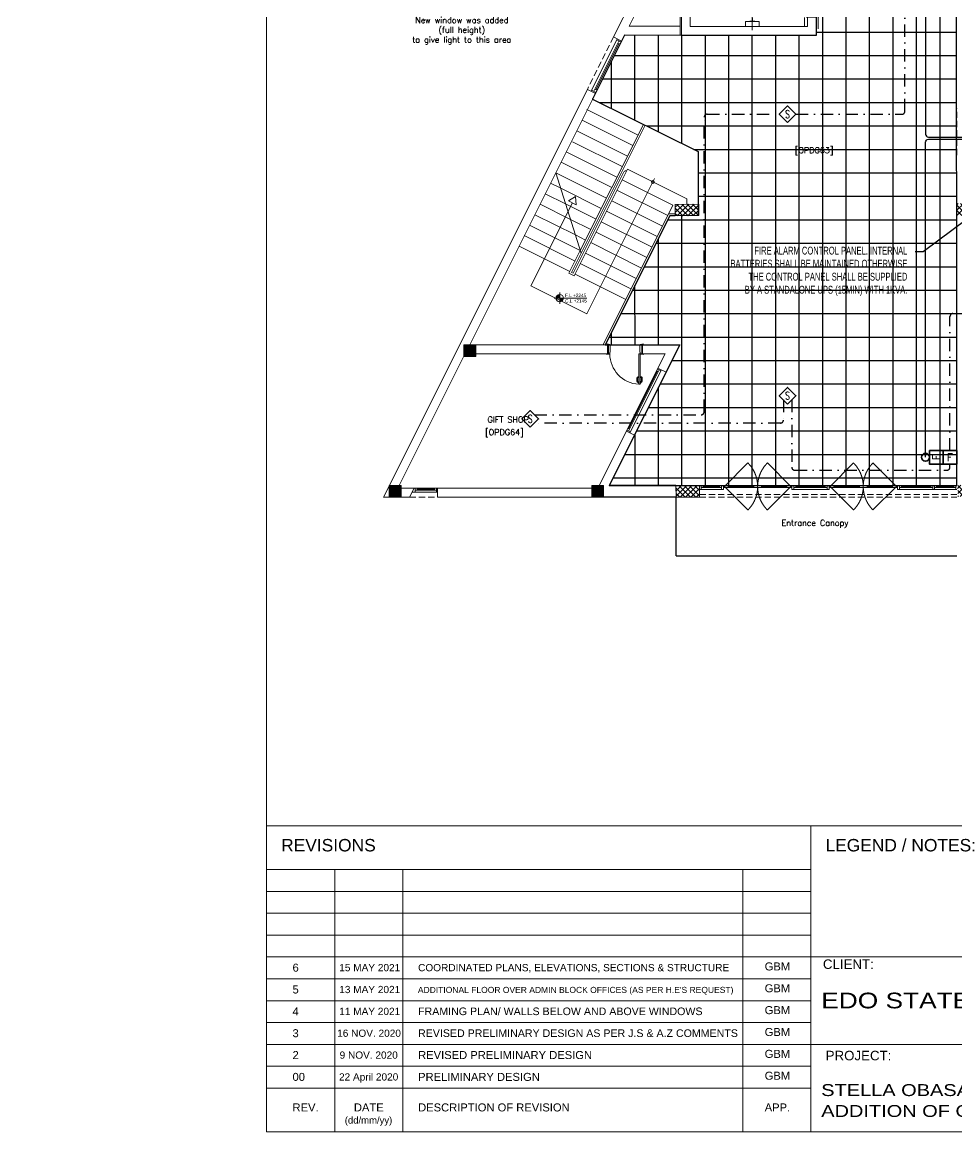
# Model space of a CAD drawing. Header units: inches. Extents: x -246178 to 57169, y -29325 to 19878.
# Drawn here: x -18667 to 5228, y -29325 to -947 of the extents above; entities that cross this region are included whole.
import ezdxf
from ezdxf import colors
from ezdxf.entities.mleader import LeaderData, LeaderLine
from ezdxf.enums import TextEntityAlignment as Align
from ezdxf.math import Vec2, Vec3

# ---------------------------------------------------------------- set-up
doc = ezdxf.new("R2010")
doc.units = ezdxf.units.IN
doc.header["$LTSCALE"] = 25
doc.header["$MEASUREMENT"] = 0
for name, pattern in [('00-Ground Floor$0$CENTERX2', [101.6, 63.5, -12.7, 12.7, -12.7]), ('00-Ground Floor$0$DASHED', [0.75, 0.5, -0.25]), ('00-Ground Floor$0$HIDDEN', [9.525, 6.35, -3.175]), ('DASHDOT', [25.4, 12.7, -6.35, 0, -6.35])]:
    doc.linetypes.add(name, pattern=pattern)
doc.layers.get('0').update_dxf_attribs({"color": 8})
for name, color, linetype, lineweight in [('00-Ground Floor$0$72_EGR_BASE_TEXT', 252, 'Continuous', 5), ('00-Ground Floor$0$Aluminum', 251, 'Continuous', 5), ('00-Ground Floor$0$Axis', 251, '00-Ground Floor$0$CENTERX2', 5), ('00-Ground Floor$0$C-HYDR-CTCH', 251, 'Continuous', 5), ('00-Ground Floor$0$Cabin', 7, 'Continuous', 5), ('00-Ground Floor$0$Dims', 6, 'Continuous', 5), ('00-Ground Floor$0$Frame', 252, 'Continuous', 9), ('00-Ground Floor$0$Hatch', 254, 'Continuous', 5), ('00-Ground Floor$0$Notes', 1, 'Continuous', 5), ('00-Ground Floor$0$Proj', 251, 'Continuous', 5), ('00-Ground Floor$0$Structure', 251, 'Continuous', 5), ('00-Ground Floor$0$Walls', 251, 'Continuous', 5), ('00-Ground Floor$0$Wooden Joinery', 251, 'Continuous', 5), ('E-LITE-CLNG-CNDT', 6, 'DASHDOT', 35), ('F-ALRM-CLNG @ 100', 33, 'Continuous', 35), ('F-ALRM-CLNG-CNDT', 51, 'DASHDOT', 25), ('F-ALRM-CNDT-SPLY', 43, 'POWER SUPPLY', 25), ('F-ALRM-WALL @ 100', 33, 'Continuous', 35), ('T-DATA-TEXT', 2, 'Continuous', 25)]:
    doc.layers.add(name, color=color, linetype=linetype, lineweight=lineweight)
doc.layers.add('00-Ground Floor$0$False Ceiling', color=251, linetype='Continuous')
doc.layers.add('00-Ground Floor$0$X-WHITE glass', color=255, linetype='Continuous')
doc.styles.add('00-Ground Floor$0$MARI3', font='arial.ttf', dxfattribs={"width": 1.2})
doc.styles.add('00-Ground Floor$0$SIMPLEX', font='SIMPLEX.shx', dxfattribs={"height": 150})
doc.styles.add('00-Ground Floor$0$Standard', font='arial.ttf')
doc.styles.add('00-Ground Floor$0$TTLB-A0-JeddahDP$0$Standard', font='txt_____.ttf')
doc.styles.add('00-Ground Floor$0$TTLB-A0-JeddahDP$0$swis721', font='swiss.ttf')
doc.styles.add('DC_Elc_Romans', font='elc_romans.shx', dxfattribs={"width": 0.7})
doc.styles.add('DC_Simplex', font='SIMPLEX.shx', dxfattribs={"width": 0.7})
doc.styles.get("Standard").update_dxf_attribs({"font": 'arial.ttf'})
doc.linetypes.add('POWER SUPPLY', pattern='A,50.8,-4,["PS",Standard,S=4.5,R=0,X=0,Y=-2.25],-11', length=65.8)

# ---------------------------------------------------------------- blocks, each defined once
blk = doc.blocks.new('00-Ground Floor$0$A$C72370EFE')
at = {"layer": '00-Ground Floor$0$Wooden Joinery'}
for p, q in [((-0.05, -0.07), (-0.05, -0.16)), ((-0.03, -0.07), (-0.03, -0.16)), ((-0.01, -0.04), (-0.02, -0.04)), ((-0.01, -0.06), (-0.02, -0.06)), ((-0.01, -0.17), (-0.02, -0.17)), ((-0.01, -0.19), (-0.02, -0.19)), ((-0.01, -0.03), (-0.01, -0.07)), ((0, -0.03), (-0.01, -0.03)), ((0, -0.07), (-0.01, -0.07)), ((-0.01, -0.17), (-0.01, -0.19)), ((0.04, -0.03), (0.05, -0.03)), ((0.04, -0.07), (0.05, -0.07)), ((0.05, -0.03), (0.05, -0.07)), ((0.05, -0.04), (0.06, -0.04)), ((0.05, -0.06), (0.06, -0.06)), ((0.05, -0.17), (0.06, -0.17)), ((0.05, -0.17), (0.05, -0.19)), ((0.05, -0.19), (0.06, -0.19)), ((0.07, -0.07), (0.07, -0.16)), ((0.09, -0.07), (0.09, -0.16))]:
    blk.add_line(p, q, dxfattribs=at)
for centre, radius, start, end in [((-0.02, -0.07), 0.03, 90, 180), ((-0.02, -0.16), 0.03, 180, 270), ((-0.02, -0.07), 0.01, 90, 180), ((-0.02, -0.16), 0.01, 180, 270), ((0.06, -0.07), 0.03, 0, 90), ((0.06, -0.07), 0.01, 0, 90), ((0.06, -0.16), 0.01, 270, 0), ((0.06, -0.16), 0.03, 270, 0)]:
    blk.add_arc(centre, radius, start, end, dxfattribs=at)
blk = doc.blocks.new('00-Ground Floor$0$A$C10787C9A')
at = {"layer": '00-Ground Floor$0$Wooden Joinery'}
for points in [[(20, 860), (10, 860), (0, 930), (20, 930)], [(250, 870), (260, 870), (270, 940), (250, 940)], [(20, 80), (10, 80), (0, 10), (20, 10)], [(250, 120), (1029, 120), (1029, 80), (250, 80)], [(250, 70), (260, 70), (270, 0), (250, 0)]]:
    blk.add_lwpolyline(points, close=True, dxfattribs=at)
for points in [[(250, 895), (20, 895), (20, 920), (250, 920), (250, 895)], [(250, 895), (250, 860), (210, 860), (210, 850), (20, 850), (20, 895), (250, 895)], [(250, 45), (250, 80), (210, 80), (210, 90), (20, 90), (20, 45), (250, 45)], [(250, 45), (20, 45), (20, 20), (250, 20), (250, 45)]]:
    blk.add_lwpolyline(points, dxfattribs=at)
blk.add_arc((250, 80), 780, 2.9397, 90, dxfattribs=at)
at = {"layer": '00-Ground Floor$0$Wooden Joinery', "xscale": 999.999999999885, "yscale": 999.999999999885, "zscale": 999.999999999885, "rotation": 269.9999999999998}
blk.add_blockref('00-Ground Floor$0$A$C72370EFE', (1029, 120), dxfattribs=at)
blk = doc.blocks.new('00-Ground Floor$0$T127-1_B')
at = {"layer": '00-Ground Floor$0$Cabin'}
for p, q in [((44.5, 8), (44.5, 4)), ((44.5, 4), (78, 4)), ((78, 4), (82, 63.5)), ((44.5, -8), (44.5, -4)), ((44.5, -4), (78, -4)), ((78, -4), (82, -63.5))]:
    blk.add_line(p, q, dxfattribs=at)
at = {"layer": '00-Ground Floor$0$Cabin', "ltscale": 5}
for points in [[(44.5, 8), (0, 8), (0, -8), (44.5, -8)], [(82, 63.5), (89, 63.5), (89, -63.5), (82, -63.5)]]:
    blk.add_lwpolyline(points, dxfattribs=at)
blk = doc.blocks.new('00-Ground Floor$0$T127-1_B__1680')
at = {"layer": '00-Ground Floor$0$Axis'}
blk.add_line((-990, 0), (990, 0), dxfattribs=at)
at = {"layer": '00-Ground Floor$0$Notes', "xscale": -1}
blk.add_blockref('00-Ground Floor$0$T127-1_B', (-840, 0), dxfattribs=at)
at = {"layer": '00-Ground Floor$0$Notes'}
blk.add_blockref('00-Ground Floor$0$T127-1_B', (840, 0), dxfattribs=at)
blk = doc.blocks.new('00-Ground Floor$0$对重支撑1')
at = {"layer": '00-Ground Floor$0$Cabin'}
blk.add_lwpolyline([(1060, 178), (929, 178), (929, -178), (1060, -178)], close=True, dxfattribs=at).dxf.unprotected_set("ltscale", 0)
blk = doc.blocks.new('00-Ground Floor$0$A$Ce9e1c4c3')
at = {"layer": '00-Ground Floor$0$False Ceiling', "color": 254, "linetype": 'Continuous'}
for p, q in [((-97000, -12797, 0), (-97000, 8603)), ((-96400, -12797, 0), (-96400, 8603)), ((-95800, -12797, 0), (-95800, 8603)), ((-95200, -12797, 0), (-95200, 8603)), ((-98200, -12797, 0), (-98200, 1324)), ((-97600, -12797, 0), (-97600, 1326)), ((-103000, -3455), (-103000, -1282)), ((-102400, -3752), (-102400, -1282)), ((-101800, -4049), (-101800, -1282)), ((-101200, -12796), (-101200, -1283)), ((-100600, -12797, 0), (-100600, -1283)), ((-100000, -12797, 0), (-100000, -1284)), ((-99400, -12797, 0), (-99400, -1284)), ((-98800, -12797, 0), (-98800, -1285)), ((-98364, -1200), (-94777, -1200)), ((-103600, -3158), (-103600, -1947)), ((-103527, -1800), (-94776, -1800)), ((-103827, -2400), (-94776, -2400)), ((-103920, -3000), (-94776, -3000)), ((-102707, -3600), (-94775, -3600)), ((-101494, -4200), (-94775, -4200)), ((-101387, -4800), (-94775, -4800)), ((-101387, -5400), (-94774, -5400)), ((-101800, -12796), (-101800, -5896)), ((-102161, -6000), (-94774, -6000)), ((-102400, -9197, 0), (-102400, -6479)), ((-102461, -6600), (-94774, -6600)), ((-102761, -7200), (-94773, -7200)), ((-103061, -7800), (-94773, -7800)), ((-102999, -9197, 0), (-103000, -7679)), ((-103361, -8400), (-94773, -8400)), ((-103661, -9000), (-94772, -9000)), ((-103600, -9197), (-103600, -8879)), ((-102161, -9000), (-94774, -9000)), ((-102058, -9600), (-94774, -9600)), ((-102358, -10200), (-94773, -10200)), ((-102400, -12797, 0), (-102400, -10283, 0)), ((-102658, -10800), (-94773, -10800)), ((-102998, -12797, 0), (-102999, -11480, 0)), ((-102958, -11400), (-94773, -11400)), ((-103258, -12000), (-94772, -12000)), ((-102161, -12000), (-94774, -12000)), ((-103558, -12600), (-94774, -12600))]:
    blk.add_line(p, q, dxfattribs=at)
at = {"layer": '00-Ground Floor$0$False Ceiling', "color": 254}
for p, q in [((-94772, -9197, 0), (-94783, 8603, 0)), ((-98374, 1323, 0), (-98364, -1285, 0)), ((-103267, -1281, 0), (-104086, -2918, 0)), ((-98364, -1285, 0), (-103267, -1281, 0)), ((-104086, -2918, 0), (-101387, -4253, 0)), ((-101387, -4253, 0), (-101387, -5893, 0)), ((-102109, -5897, 0), (-103759, -9197, 0)), ((-101387, -5893, 0), (-102109, -5897, 0)), ((-103759, -9197, 0), (-101857, -9197, 0)), ((-101857, -9197, 0), (-103657, -12797, 0)), ((-94772, -12797, 0), (-94772, -9197, 0)), ((-103657, -12797, 0), (-94772, -12797, 0))]:
    blk.add_line(p, q, dxfattribs=at)
blk = doc.blocks.new('00-Ground Floor')
at = {"layer": '00-Ground Floor$0$Hatch'}
h = blk.add_hatch(dxfattribs=at)
h.set_pattern_fill('ANSI37', color=256, scale=30)
h.set_pattern_definition([(45, (-1981.42, -13099.68), (-67.35192, 67.35192), []), (135, (-1981.42, -13099.68), (-67.35192, -67.35192), [])])
h.paths.add_polyline_path([(48971, 8818), (48367, 8810), (48371, 8522), (48975, 8530)])
h.paths.add_polyline_path([(41810, 8810), (41227, 8805), (41207, 8514), (41791, 8519)])
h.paths.add_polyline_path([(27434, 8803), (26834, 8799), (26829, 8506), (27428, 8510)])
h.paths.add_polyline_path([(34619, 8805), (34018, 8798), (34009, 8512), (34611, 8520)])
h.paths.add_polyline_path([(20214, 8812), (19608, 8790), (19622, 8498), (20229, 8520)])
h.paths.add_polyline_path([(13478, 8802), (12256, 8826), (12249, 8530), (13471, 8506)])
h.paths.add_polyline_path([(13492, 1602), (12277, 1586), (12263, 1294), (13478, 1309)])
h.paths.add_polyline_path([(13466, -5591), (12263, -5607), (12257, -5900), (13460, -5884)])
h.paths.add_polyline_path([(13484, -12790), (12288, -12801), (12290, -13096), (13487, -13084)])
h.paths.add_polyline_path([(5849, -12788), (5246, -12792), (5256, -13077), (5860, -13073)])
h.paths.add_polyline_path([(5834, -5590), (5237, -5588), (5237, -5889), (5834, -5891)])
h.paths.add_polyline_path([(5844, 1600), (5224, 1601), (5214, 1298), (5833, 1297)])
h.paths.add_polyline_path([(5820, 8779), (5220, 8794), (5216, 8504), (5817, 8489)])
h.paths.add_polyline_path([(-1379, 8777), (-1981, 8800), (-1980, 8512), (-1377, 8489)])
h.paths.add_polyline_path([(-1371, -5601), (-1973, -5608), (-1970, -5900), (-1368, -5893)])
h.paths.add_polyline_path([(-1354, -12796), (-1952, -12797), (-1947, -13097), (-1349, -13096)])
h.paths.add_polyline_path([(20233, -12782), (19627, -12795), (19633, -13097), (20239, -13084)])
h.paths.add_polyline_path([(20227, -5590), (19632, -5608), (19634, -5904), (20229, -5887)])
h.paths.add_polyline_path([(20218, 1618), (19619, 1610), (19623, 1310), (20222, 1318)])
h.paths.add_polyline_path([(27418, 1603), (26816, 1607), (26821, 1315), (27422, 1311)])
h.paths.add_polyline_path([(27422, -5580), (26818, -5597), (26832, -5898), (27432, -5876)])
h.paths.add_polyline_path([(27438, -12796), (26834, -12789), (26832, -13075), (27436, -13082)])
h.paths.add_polyline_path([(34637, -12785), (34039, -12800), (34048, -13100), (34646, -13085)])
h.paths.add_polyline_path([(34629, -5597), (34028, -5595), (34029, -5892), (34630, -5894)])
h.paths.add_polyline_path([(34593, 1607), (34012, 1611), (34032, 1322), (34613, 1317)])
h.paths.add_polyline_path([(41796, 1606), (41199, 1620), (41201, 1328), (41798, 1314)])
h.paths.add_polyline_path([(41797, -5593), (41229, -5600), (41231, -5894), (41799, -5887)])
h.paths.add_polyline_path([(41834, -12790), (41229, -12792), (41230, -13097), (41836, -13094)])
h.paths.add_polyline_path([(49008, -12790), (48421, -12774), (48407, -13081), (48995, -13097)])
h.paths.add_polyline_path([(48993, -5591), (48389, -5590), (48388, -5886), (48991, -5887)])
h = blk.add_hatch(dxfattribs=at)
h.set_pattern_fill('ANSI31', color=256, scale=8)
h.set_pattern_definition([(45, (1298255.812, 381329.05), (-17.96051224, 17.96051224), [])])
h.paths.add_polyline_path([(-7372, -9497), (-7072, -9497), (-7072, -9197), (-7372, -9197)])
h = blk.add_hatch(dxfattribs=at)
h.set_pattern_fill('ANSI31', color=256, scale=8)
h.set_pattern_definition([(45, (1296345.402, 377729.05), (-17.96051224, 17.96051224), [])])
h.paths.add_polyline_path([(-9282, -13097), (-8982, -13097), (-8982, -12797), (-9282, -12797)])
h = blk.add_hatch(dxfattribs=at)
h.set_pattern_fill('ANSI31', color=256, scale=8)
h.set_pattern_definition([(45, (1301520.812, 377729.05), (-17.96051224, 17.96051224), [])])
h.paths.add_polyline_path([(-4107, -13097), (-3807, -13097), (-3807, -12797), (-4107, -12797)])
at = {"layer": '00-Ground Floor$0$Aluminum', "linetype": '00-Ground Floor$0$HIDDEN'}
for p, q in [((-3547, -1326, 0), (-4218, -2668, 0)), ((5228, -4347, 0), (5228, -3147, 0))]:
    blk.add_line(p, q, dxfattribs=at)
at = {"layer": '00-Ground Floor$0$Aluminum'}
for p, q in [((-4124, -2715, 0), (-3453, -1373, 0)), ((-3467, -1401, 0), (-3355, -1457, 0)), ((-4054, -2715, 0), (-3411, -1429, 0)), ((-4012, -2771, 0), (-3341, -1429, 0)), ((-3411, -1499, 0), (-3998, -2673, 0)), ((-3439, -1485, 0), (-3383, -1513, 0)), ((-4110, -2687, 0), (-3998, -2743, 0)), ((-4026, -2659, 0), (-3970, -2687, 0)), ((-3218, -11404, 0), (-2413, -9794, 0)), ((-3162, -11404, 0), (-2379, -9839, 0)), ((-3162, -11348, 0), (-2424, -9872, 0)), ((-3128, -11449, 0), (-2323, -9839, 0)), ((-2401, -9884, 0), (-2446, -9861, 0)), ((-2334, -9861, 0), (-2424, -9817, 0)), ((-3139, -11359, 0), (-3184, -11337, 0)), ((-3117, -11426, 0), (-3206, -11382, 0)), ((-8047, -12967, 0), (-8697, -12967, 0)), ((-8047, -12867, 0), (-8647, -12867, 0)), ((-8622, -12967, 0), (-8622, -12867, 0)), ((-8072, -12917, 0), (-8622, -12917, 0)), ((-8572, -12917, 0), (-8572, -12867, 0)), ((-8572, -12892, 0), (-8122, -12892, 0)), ((-8122, -12917, 0), (-8122, -12867, 0)), ((-8072, -12967, 0), (-8072, -12867, 0)), ((5226, -12796), (-1351, -12796)), ((-739, -12896), (-1351, -12896)), ((-1304, -12896), (-1304, -12796)), ((-789, -12846), (-1304, -12846)), ((-1254, -12846), (-1254, -12796)), ((-839, -12821), (-1254, -12821)), ((-839, -12846), (-839, -12796)), ((-789, -12896), (-789, -12796)), ((-739, -12896), (-739, -12796)), ((1011, -12846), (-739, -12846)), ((-714, -12846), (-714, -12796)), ((-614, -12846), (-614, -12796)), ((36, -12821), (-614, -12821)), ((36, -12846), (36, -12796)), ((136, -12846), (136, -12796)), ((236, -12846), (236, -12796)), ((236, -12821), (886, -12821)), ((886, -12846), (886, -12796)), ((986, -12846), (986, -12796)), ((1011, -12896), (1011, -12796)), ((1961, -12896), (1011, -12896)), ((1061, -12896), (1061, -12796)), ((1061, -12846), (1911, -12846)), ((1111, -12846), (1111, -12796)), ((1111, -12821), (1861, -12821)), ((1861, -12846), (1861, -12796)), ((1911, -12896), (1911, -12796)), ((1961, -12896), (1961, -12796)), ((3711, -12846), (1961, -12846)), ((1986, -12846), (1986, -12796)), ((2086, -12846), (2086, -12796)), ((2736, -12821), (2086, -12821)), ((2736, -12846), (2736, -12796)), ((2836, -12846), (2836, -12796)), ((2936, -12846), (2936, -12796)), ((2936, -12821), (3586, -12821)), ((3586, -12846), (3586, -12796)), ((3686, -12846), (3686, -12796)), ((3711, -12896), (3711, -12796)), ((5226, -12896), (3711, -12896)), ((3761, -12896), (3761, -12796)), ((4611, -12846), (3761, -12846)), ((3811, -12846), (3811, -12796)), ((4561, -12821), (3811, -12821)), ((4561, -12846), (4561, -12796)), ((4611, -12896), (4611, -12796)), ((4661, -12896), (4661, -12796)), ((5201, -12846), (4661, -12846)), ((4711, -12846), (4711, -12796)), ((5151, -12821), (4711, -12821)), ((5151, -12846), (5151, -12796)), ((5201, -12896), (5201, -12796))]:
    blk.add_line(p, q, dxfattribs=at)
at = {"layer": '00-Ground Floor$0$Aluminum', "linetype": '00-Ground Floor$0$DASHED', "ltscale": 300}
for p, q in [((-714, -12821), (-113, -12220)), ((986, -12821), (385, -12220)), ((1986, -12821), (2587, -12220)), ((3686, -12821), (3085, -12220)), ((-714, -12821), (-113, -13422)), ((986, -12821), (385, -13422)), ((1986, -12821), (2587, -13422)), ((3686, -12821), (3085, -13422))]:
    blk.add_line(p, q, dxfattribs=at)
for centre, start, end in [((-714, -12821), 315, 45), ((986, -12821), 135, 225), ((1986, -12821), 315, 45), ((3686, -12821), 135, 225)]:
    blk.add_arc(centre, 850, start, end, dxfattribs=at)
at = {"layer": '00-Ground Floor$0$Axis', "ltscale": 3}
blk.add_lwpolyline([(0, 1430), (0, -1150)], dxfattribs=at)
at = {"layer": '00-Ground Floor$0$C-HYDR-CTCH', "flags": 128}
for points in [[(-1853, 1610), (-1842, -1281), (1636, -1285), (1625, 1606), (-1853, 1610)], [(-1973, -5608), (-1371, -5601), (-1368, -5893), (-1970, -5900), (-1973, -5602)], [(-1952, -12797), (-1947, -13097), (-1349, -13096), (-1354, -12796), (-1952, -12797)]]:
    blk.add_lwpolyline(points, dxfattribs=at)
at = {"layer": '00-Ground Floor$0$Cabin'}
for points in [[(1335, -1060), (1335, -830)], [(1411, -815), (1411, -815), (1386, -815), (1386, -740), (1696, -790), (1696, -815), (1681, -815), (1681, -1115)]]:
    blk.add_lwpolyline(points, dxfattribs=at)
at = {"layer": '00-Ground Floor$0$Dims'}
for p, q in [((-4924, -7862, 0), (-4924, -8148, 0)), ((-5067, -8005, 0), (-4234, -8005, 0))]:
    blk.add_line(p, q, dxfattribs=at)
at = {"layer": '00-Ground Floor$0$Dims', "const_width": 95.3, "elevation": 0}
for points in [[(-4972, -8005, -0.414214), (-4924, -7958, -1)], [(-4924, -8053, 0.414214), (-4877, -8005, 1)]]:
    blk.add_lwpolyline(points, format="xyb", dxfattribs=at)
at = {"layer": '00-Ground Floor$0$Dims'}
blk.add_circle((-4924, -8005, 0), 95.2, dxfattribs=at)
at = {"layer": '00-Ground Floor$0$Frame'}
for p, q in [((-12418, 19878, 0), (-12418, -29325, 0)), ((57169, -21499, 0), (-12418, -21499, 0)), ((1500, -21499, 0), (1500, -29325, 0)), ((1500, -22617, 0), (-12418, -22617, 0)), ((-10678, -29325, 0), (-10678, -22617, 0)), ((-8938, -29325, 0), (-8938, -22617, 0)), ((-240, -29325, 0), (-240, -22617, 0)), ((1500, -23176, 0), (-12418, -23176, 0)), ((1500, -23735, 0), (-12418, -23735, 0)), ((1500, -24294, 0), (-12418, -24294, 0)), ((57169, -24853, 0), (-12418, -24853, 0)), ((1500, -25412, 0), (-12418, -25412, 0)), ((1500, -25971, 0), (-12418, -25971, 0)), ((1500, -26530, 0), (-12418, -26530, 0)), ((1500, -27089, 0), (-12418, -27089, 0)), ((15417, -27089, 0), (1500, -27089, 0)), ((1500, -27648, 0), (-12418, -27648, 0)), ((1500, -28207, 0), (-12418, -28207, 0)), ((-12418, -29325, 0), (57169, -29325, 0))]:
    blk.add_line(p, q, dxfattribs=at)
at = {"layer": '00-Ground Floor$0$Proj', "linetype": '00-Ground Floor$0$DASHED', "ltscale": 300}
for p, q in [((-2802, -3560, 0), (-4099, -2911, 0)), ((-2936, -3828, 0), (-4233, -3180, 0)), ((-4399, -6787, 0), (-2794, -3577, 0)), ((-3057, -4103, 0), (-4354, -3455, 0)), ((-3191, -4372, 0), (-4488, -3723, 0)), ((-3325, -4640, 0), (-4596, -4005, 0)), ((-3594, -5177, 0), (-4891, -4528, 0)), ((-3460, -4908, 0), (-4757, -4260, 0)), ((-3728, -5445, 0), (-5025, -4796, 0)), ((-3862, -5713, 0), (-4900, -5194, 0)), ((-3996, -5982, 0), (-4774, -5593, 0)), ((-4130, -6250, 0), (-4649, -5991, 0)), ((-4265, -6518, 0), (-4524, -6389, 0)), ((-2804, -9197, 0), (-3704, -9197, 0))]:
    blk.add_line(p, q, dxfattribs=at)
at = {"layer": '00-Ground Floor$0$Proj'}
for p, q in [((-4377, -6855, 0), (-5025, -4796, 0)), ((-4578, -7368, 0), (-3281, -4774, 0)), ((-3191, -4707, 0), (-4555, -7435, 0)), ((-4900, -5194, 0), (-5159, -5065, 0)), ((-2029, -5624, 0), (-3325, -4975, 0)), ((-4774, -5593, 0), (-5293, -5333, 0)), ((-2163, -5892, 0), (-3460, -5244, 0)), ((-4649, -5991, 0), (-5427, -5601, 0)), ((-2029, -5624, 0), (-3815, -9197, 0)), ((-2297, -6160, 0), (-3594, -5512, 0)), ((-4524, -6389, 0), (-5562, -5870, 0)), ((-2431, -6429, 0), (-3728, -5780, 0)), ((-4399, -6787, 0), (-5696, -6138, 0)), ((-2565, -6697, 0), (-3862, -6049, 0)), ((-4533, -7055, 0), (-5830, -6406, 0)), ((-2699, -6965, 0), (-3996, -6317, 0)), ((-4667, -7323, 0), (-5964, -6675, 0)), ((-4689, -7368, 0), (-4399, -6787, 0)), ((-2834, -7234, 0), (-4130, -6585, 0)), ((-4377, -6855, 0), (-4622, -7346, 0)), ((-2968, -7502, 0), (-4265, -6854, 0)), ((-4555, -7435, 0), (-4689, -7368, 0)), ((-4622, -7346, 0), (-4578, -7368, 0)), ((-3102, -7770, 0), (-4399, -7122, 0)), ((-3236, -8039, 0), (-4533, -7390, 0))]:
    blk.add_line(p, q, dxfattribs=at)
at = {"layer": '00-Ground Floor$0$Proj', "linetype": '00-Ground Floor$0$HIDDEN'}
for p, q in [((-2207, -9897, 0), (-3012, -11507, 0)), ((-1351, -13026), (5226, -13026)), ((-8762, -13097, 0), (-8047, -13097, 0)), ((-1349, -13096), (5228, -13097, 0))]:
    blk.add_line(p, q, dxfattribs=at)
at = {"layer": '00-Ground Floor$0$Proj', "ltscale": 300, "elevation": 0}
blk.add_lwpolyline([(-2738, -3577), (-4377, -6855)], dxfattribs=at)
at = {"layer": '00-Ground Floor$0$Proj', "elevation": 0}
for points in [[(-1672, -5597), (-1672, -5467), (-3191, -4707)], [(-2498, -4942), (-4231, -8408), (-5662, -7692), (-4600, -5568)], [(-1972, -5897), (-2109, -5897), (-3759, -9197)], [(-1972, -5847), (-2140, -5847)]]:
    blk.add_lwpolyline(points, dxfattribs=at)
blk.add_lwpolyline([(-4517, -5402), (-4696, -5520), (-4504, -5616)], close=True, dxfattribs=at)
at = {"layer": '00-Ground Floor$0$Proj'}
blk.add_circle((-2543, -5031, 0), 37.5, dxfattribs=at)
blk.add_arc((-3236, -4796, 0), 50, 63.4349, 153.4349, dxfattribs=at)
at = {"layer": '00-Ground Floor$0$Structure'}
blk.add_lwpolyline([(1636, 535), (1411, 535), (1411, 1340), (-1589, 1340), (-1589, -1060), (1411, -1060), (1411, -815), (1636, -815), (1636, -1285), (-1814, -1285), (-1814, 1565)], dxfattribs=at)
at = {"layer": '00-Ground Floor$0$Structure', "elevation": 0}
for points in [[(-7372, -9497), (-7072, -9497), (-7072, -9197), (-7372, -9197)], [(-9282, -13097), (-8982, -13097), (-8982, -12797), (-9282, -12797)], [(-4107, -13097), (-3807, -13097), (-3807, -12797), (-4107, -12797)]]:
    blk.add_lwpolyline(points, close=True, dxfattribs=at)
at = {"layer": '00-Ground Floor$0$Walls'}
for p, q in [((-1972, 1823, 0), (-3547, -1326, 0)), ((-3152, -1051, 0), (-1853, 1548, 0)), ((-1842, -1051), (-3152, -1051, 0)), ((-3547, -1326, 0), (-3341, -1429, 0)), ((-3341, -1429, 0), (-3267, -1281, 0)), ((-1842, -1281), (-3267, -1281, 0)), ((-4218, -2668, 0), (-9432, -13097, 0)), ((-7225, -9197, 0), (-4012, -2771, 0)), ((-4218, -2668, 0), (-4012, -2771, 0)), ((-3704, -9197, 0), (-7072, -9197, 0)), ((-3704, -9427, 0), (-3704, -9197, 0)), ((-1857, -9197, 0), (-2804, -9197, 0)), ((-2804, -9427, 0), (-2804, -9197, 0)), ((-2207, -9897, 0), (-1857, -9197, 0)), ((-9060, -12867, 0), (-7372, -9491, 0)), ((-7072, -9427, 0), (-3704, -9427, 0)), ((-2804, -9427, 0), (-2229, -9427, 0)), ((-2413, -9794, 0), (-2229, -9427, 0)), ((-2207, -9897, 0), (-2413, -9794, 0)), ((-3949, -12867, 0), (-3218, -11404, 0)), ((-3657, -12797, 0), (-3012, -11507, 0)), ((-3012, -11507, 0), (-3218, -11404, 0)), ((-8647, -12867, 0), (-9060, -12867, 0)), ((-8647, -12867, 0), (-8762, -13097, 0)), ((-3949, -12867, 0), (-8047, -12867, 0)), ((-8047, -12867, 0), (-8047, -13097, 0)), ((-8762, -13097, 0), (-9432, -13097, 0)), ((-3807, -13097, 0), (-8047, -13097, 0))]:
    blk.add_line(p, q, dxfattribs=at)
at = {"layer": '00-Ground Floor$0$X-WHITE glass', "color": 253, "lineweight": 30, "ltscale": 6, "true_color": 0x9898cc}
for p, q in [((-1952, -12797), (-3657, -12797, 0)), ((-1947, -13097), (-3807, -13097, 0))]:
    blk.add_line(p, q, dxfattribs=at)
at = {"layer": '00-Ground Floor$0$X-WHITE glass', "ltscale": 6}
for p, q in [((-1947, -14597), (-1947, -13097)), ((-1947, -14597, 0), (5228, -14597))]:
    blk.add_line(p, q, dxfattribs=at)
at = {"layer": '00-Ground Floor$0$False Ceiling', "color": 254}
blk.add_blockref('00-Ground Floor$0$A$Ce9e1c4c3', (100000, 0), dxfattribs=at)
at = {"layer": '00-Ground Floor$0$Notes', "yscale": -1, "rotation": 270.0000000000001}
for name in ['00-Ground Floor$0$T127-1_B__1680', '00-Ground Floor$0$对重支撑1']:
    blk.add_blockref(name, (0, 0), dxfattribs=at)
at = {"layer": '00-Ground Floor$0$Wooden Joinery', "xscale": -1, "rotation": 90}
blk.add_blockref('00-Ground Floor$0$A$C10787C9A', (-2784, -9177, 0), dxfattribs=at)
at = {"layer": '00-Ground Floor$0$72_EGR_BASE_TEXT', "char_height": 150, "attachment_point": 2, "style": '00-Ground Floor$0$SIMPLEX'}
for s, insert in [('New window was added\\P(full height)\\Pto give light to this area', (-7428, -820, 0)), ('[OPDG63]', (1580, -4149, 0)), ('GIFT SHOP', (-6243, -11035)), ('[OPDG64]', (-6338, -11358, 0)), ('Entrance Canopy', (1601, -13678, 0))]:
    blk.add_mtext(s, dxfattribs=dict(at, insert=insert))
at = {"layer": '00-Ground Floor$0$Dims', "style": '00-Ground Floor$0$Standard'}
for s, p in [('F.L +2245', (-4788, -7976, 0)), ('C.L +2145', (-4788, -8117, 0))]:
    blk.add_text(s, height=85.7, dxfattribs=at).set_placement(p)
at = {"layer": '00-Ground Floor$0$Frame', "style": '00-Ground Floor$0$MARI3', "width": 1.2}
for s, height, p in [('EDO STATE GOVERNMENT', 400.79, (1763, -26167, 0)), ('STELLA OBASANJO HOSPITAL  REFURBISHMENT &', 304.6, (1762, -28410, 0)), ('ADDITION OF O.P.D & ADMINISTRATIVE BLOCK', 304.6, (1762, -28945, 0))]:
    blk.add_text(s, height=height, dxfattribs=at).set_placement(p)
at = {"layer": '00-Ground Floor$0$Frame', "attachment_point": 1}
for s, insert, char_height, width, style in [('{\\fArial|b0|i0|c0|p34;REVISIONS}', (-12047, -21836, 0), 317.96, 7631.12, '00-Ground Floor$0$TTLB-A0-JeddahDP$0$Standard'), ('{\\fArial|b0|i0|c0|p34;LEGEND / NOTES:}', (1870, -21836, 0), 317.96, 7631.12, '00-Ground Floor$0$TTLB-A0-JeddahDP$0$Standard'), ('CLIENT:', (1805, -24916, 0), 243, 5832.34, '00-Ground Floor$0$TTLB-A0-JeddahDP$0$swis721'), ('{\\fArial|b0|i0|c0|p34;6}', (-11756, -25024, 0), 204.62, 2694.81, '00-Ground Floor$0$TTLB-A0-JeddahDP$0$Standard'), ('\\pi470.80305;{\\fArial|b0|i0|c0|p34;15 MAY 2021}', (-11032, -25034, 0), 184.16, 2425.33, '00-Ground Floor$0$TTLB-A0-JeddahDP$0$Standard'), ('{\\fArial|b0|i0|c0|p34;COORDINATED PLANS, ELEVATIONS, SECTIONS & STRUCTURE}', (-8546, -25034, 0), 184.67, 8720.49, '00-Ground Floor$0$TTLB-A0-JeddahDP$0$Standard'), ('{\\fArial|b0|i0|c0|p34;GBM}', (316, -24993, 0), 204.62, 2694.81, '00-Ground Floor$0$TTLB-A0-JeddahDP$0$Standard'), ('{\\fArial|b0|i0|c0|p34;5}', (-11756, -25583, 0), 204.62, 2694.81, '00-Ground Floor$0$TTLB-A0-JeddahDP$0$Standard'), ('\\pi470.80305;{\\fArial|b0|i0|c0|p34;13 MAY 2021}', (-11032, -25593, 0), 184.16, 2425.33, '00-Ground Floor$0$TTLB-A0-JeddahDP$0$Standard'), ("{\\fArial|b0|i0|c0|p34;ADDITIONAL FLOOR OVER ADMIN BLOCK OFFICES (AS PER H.E'S REQUEST)}", (-8551, -25618, 0), 155.51, 8295.02, '00-Ground Floor$0$TTLB-A0-JeddahDP$0$Standard'), ('{\\fArial|b0|i0|c0|p34;GBM}', (316, -25552, 0), 204.62, 2694.81, '00-Ground Floor$0$TTLB-A0-JeddahDP$0$Standard'), ('{\\fArial|b0|i0|c0|p34;4}', (-11756, -26142, 0), 204.62, 2694.81, '00-Ground Floor$0$TTLB-A0-JeddahDP$0$Standard'), ('\\pi470.80305;{\\fArial|b0|i0|c0|p34;11 MAY 2021}', (-11032, -26152, 0), 184.16, 2425.33, '00-Ground Floor$0$TTLB-A0-JeddahDP$0$Standard'), ('{\\fArial|b0|i0|c0|p34;FRAMING PLAN/ WALLS BELOW AND ABOVE WINDOWS}', (-8546, -26146, 0), 194.39, 9179.46, '00-Ground Floor$0$TTLB-A0-JeddahDP$0$Standard'), ('{\\fArial|b0|i0|c0|p34;GBM}', (316, -26111, 0), 204.62, 2694.81, '00-Ground Floor$0$TTLB-A0-JeddahDP$0$Standard'), ('{\\fArial|b0|i0|c0|p34;GBM}', (316, -26670, 0), 204.62, 2694.81, '00-Ground Floor$0$TTLB-A0-JeddahDP$0$Standard'), ('{\\fArial|b0|i0|c0|p34;3}', (-11756, -26701, 0), 204.62, 2694.81, '00-Ground Floor$0$TTLB-A0-JeddahDP$0$Standard'), ('\\pi417.6022;{\\fArial|b0|i0|c0|p34;16 NOV. 2020}', (-11032, -26711, 0), 184.16, 2425.33, '00-Ground Floor$0$TTLB-A0-JeddahDP$0$Standard'), ('{\\fArial|b0|i0|c0|p34;REVISED PRELIMINARY DESIGN AS PER J.S & A.Z COMMENTS}', (-8546, -26705, 0), 194.39, 9179.46, '00-Ground Floor$0$TTLB-A0-JeddahDP$0$Standard'), ('{\\fArial|b0|i0|c0|p34;GBM}', (316, -27229, 0), 204.62, 2694.81, '00-Ground Floor$0$TTLB-A0-JeddahDP$0$Standard'), ('{\\fArial|b0|i0|c0|p34;2}', (-11756, -27259, 0), 204.62, 2694.81, '00-Ground Floor$0$TTLB-A0-JeddahDP$0$Standard'), ('\\pi480.47593;{\\fArial|b0|i0|c0|p34;9 NOV. 2020}', (-11032, -27270, 0), 184.16, 2425.33, '00-Ground Floor$0$TTLB-A0-JeddahDP$0$Standard'), ('{\\fArial|b0|i0|c0|p34;REVISED PRELIMINARY DESIGN}', (-8545, -27259, 0), 204.62, 8492.98, '00-Ground Floor$0$TTLB-A0-JeddahDP$0$Standard'), ('PROJECT:', (1876, -27253, 0), 243, 5832.34, '00-Ground Floor$0$TTLB-A0-JeddahDP$0$swis721'), ('{\\fArial|b0|i0|c0|p34;GBM}', (316, -27788, 0), 204.62, 2694.81, '00-Ground Floor$0$TTLB-A0-JeddahDP$0$Standard'), ('{\\fArial|b0|i0|c0|p34;00}', (-11756, -27818, 0), 204.62, 2694.81, '00-Ground Floor$0$TTLB-A0-JeddahDP$0$Standard'), ('\\pi464.52196;{\\fArial|b0|i0|c0|p34;22 April 2020}', (-11032, -27829, 0), 184.16, 2425.33, '00-Ground Floor$0$TTLB-A0-JeddahDP$0$Standard'), ('{\\fArial|b0|i0|c0|p34;PRELIMINARY DESIGN}', (-8545, -27818, 0), 204.62, 8492.98, '00-Ground Floor$0$TTLB-A0-JeddahDP$0$Standard'), ('{\\fArial|b0|i0|c0|p34;REV.}', (-11756, -28599, 0), 204.62, 2694.81, '00-Ground Floor$0$TTLB-A0-JeddahDP$0$Standard'), ('\\pi984.91435;{\\fArial|b0|i0|c0|p34;DATE\\P\\pi751.6974;\\H0.85x;(dd/mm/yy)}', (-11172, -28599, 0), 204.62, 2694.81, '00-Ground Floor$0$TTLB-A0-JeddahDP$0$Standard'), ('{\\fArial|b0|i0|c0|p34;DESCRIPTION OF REVISION}', (-8545, -28599, 0), 204.62, 4163.21, '00-Ground Floor$0$TTLB-A0-JeddahDP$0$Standard'), ('{\\fArial|b0|i0|c0|p34;APP.}', (316, -28599, 0), 204.62, 2694.81, '00-Ground Floor$0$TTLB-A0-JeddahDP$0$Standard')]:
    blk.add_mtext(s, dxfattribs=dict(at, insert=insert, char_height=char_height, width=width, style=style))
blk = doc.blocks.new('A$C5CF53093')
blk.add_lwpolyline([(0, -212), (-212, 0), (0, 212), (212, 0)], close=True)
blk = doc.blocks.new('*U11')
at = {"xscale": 0.01, "yscale": 0.01, "zscale": 0.01}
blk.add_blockref('A$C5CF53093', (0.01, -0.01), dxfattribs=at)
at = {"color": 6, "style": 'DC_Simplex', "width": 0.7, "flags": 8}
blk.add_attdef('TYPE', text='', height=2, rotation=360, dxfattribs=at).set_placement((0, 0), align=Align.MIDDLE_CENTER)
blk = doc.blocks.new('*U12')
at = {"xscale": 0.01, "yscale": 0.01, "zscale": 0.01}
blk.add_blockref('A$C5CF53093', (0.01, -0.01), dxfattribs=at)
at = {"color": 6, "style": 'DC_Simplex', "width": 0.7, "flags": 8}
blk.add_attdef('TYPE', text='', height=2, rotation=360, dxfattribs=at).set_placement((0, 0), align=Align.MIDDLE_CENTER)
blk = doc.blocks.new('DC_FA-WL-BreakGlass')
blk.add_lwpolyline([(1.75, 3.5), (-1.75, 3.5), (-1.75, 0), (1.75, 0)], close=True)
at = {"color": 6, "style": 'DC_Simplex'}
blk.add_text('F', height=2, dxfattribs=at).set_placement((0, 1.75), align=Align.MIDDLE_CENTER)
blk = doc.blocks.new('*U14')
blk.add_lwpolyline([(-3.5, 1.75), (-3.5, -1.75), (0, -1.75), (0, 1.75)], close=True)
blk.add_circle((-4.5, 0), 1)
at = {"color": 6, "style": 'DC_Simplex'}
blk.add_text('F', height=2, rotation=90, dxfattribs=at).set_placement((-1.75, 0), align=Align.MIDDLE_CENTER)

msp = doc.modelspace()

# ---------------------------------------------------------------- linework, layer by layer
at = {"layer": 'F-ALRM-CLNG-CNDT'}
for points in [[(1113, -3301), (3826, -3301, 0.414214), (3901, -3226), (3901, 3087)], [(5053, -11899), (5053, -8475, -0.414214), (5128, -8400), (6813, -8400, 0.082035), (6837, -8396), (7395, -8207)]]:
    msp.add_lwpolyline(points, format="xyb", dxfattribs=at)
at = {"layer": 'F-ALRM-CLNG-CNDT', "elevation": 0}
for points in [[(-5572, -10987), (-1305, -10987, 0.414214), (-1230, -10912), (-1230, -3376, -0.414214), (-1155, -3301), (689, -3301)], [(795, -10607), (795, -11124, -0.414214), (720, -11199), (-5572, -11199)], [(1007, -10607), (1007, -12328, 0.414214), (1082, -12403), (4978, -12403, 0.414214), (5053, -12328), (5053, -12249)]]:
    msp.add_lwpolyline(points, format="xyb", dxfattribs=at)
at = {"layer": 'F-ALRM-CNDT-SPLY', "elevation": 0}
for points in [[(4428, 7691), (4428, -3812, 0.414214), (4503, -3887), (6859, -3887)], [(4428, -12074), (4428, -4017, -0.414214), (4503, -3942), (6859, -3942)]]:
    msp.add_lwpolyline(points, format="xyb", dxfattribs=at)

# ---------------------------------------------------------------- block references
at = {"layer": 'E-LITE-CLNG-CNDT'}
msp.add_blockref('00-Ground Floor', (0, 0), dxfattribs=at)
at = {"layer": 'F-ALRM-CLNG @ 100', "xscale": 100, "yscale": 100, "zscale": 100}
for name, p in [('*U11', (900, -3300)), ('*U11', (900, -10500, 0)), ('*U12', (-5679, -11092, 0))]:
    msp.add_blockref(name, p, dxfattribs=at).add_auto_attribs({'TYPE': 'S'})
at = {"layer": 'F-ALRM-WALL @ 100', "xscale": 100, "yscale": 100, "zscale": 100}
for name, p in [('*U14', (4878, -12074, 0)), ('DC_FA-WL-BreakGlass', (5053, -12249, 0))]:
    msp.add_blockref(name, p, dxfattribs=at)

# ---------------------------------------------------------------- leaders
at = {"layer": 'T-DATA-TEXT'}
ml = msp.add_multileader_mtext('Standard', dxfattribs=at)
ml.set_content('LOOP #2\\P UP TO 2ND FLOOR', color=256, style='DC_Elc_Romans')
ml.set_leader_properties(color=45)
ml.build(insert=Vec2(0, 0))
ml.multileader.update_dxf_attribs({"dogleg_length": 2, "arrow_head_size": 200, "scale": 100})
ctx = ml.context
ctx.base_point, ctx.scale, ctx.char_height, ctx.arrow_head_size, ctx.landing_gap_size, ctx.plane_origin = Vec3(8694, -3239), 100, 200, 200, 200, Vec3(6370, 3498)
ctx.text_align_type = 2
notes = []
notes.append((ctx, [(1, (1, 1, 0), (11394, -3239), (-1, 0), 200, [(0, [(11944, -2809), (11804, -2809)], 0, [])])]))
ctx.mtext.insert, ctx.mtext.width, ctx.mtext.defined_height, ctx.mtext.alignment, ctx.mtext.flow_direction = Vec3(10994, -3139), 2571.72, 613, 3, 5
ml = msp.add_multileader_mtext('Standard', dxfattribs=at)
ml.set_content('FIRE ALARM CONTROL PANEL. INTERNAL\\PBATTERIES SHALL BE MAINTAINED OTHERWISE\\PTHE CONTROL PANEL SHALL BE SUPPLIED\\PBY A STANDALONE UPS (15MIN) WITH 1KVA. ', color=256, style='DC_Elc_Romans')
ml.set_leader_properties(color=45)
ml.build(insert=Vec2(0, 0))
ml.multileader.update_dxf_attribs({"dogleg_length": 2, "arrow_head_size": 200, "scale": 100})
ctx = ml.context
ctx.base_point, ctx.scale, ctx.char_height, ctx.arrow_head_size, ctx.landing_gap_size, ctx.plane_origin = Vec3(-1123, -6822, 0), 100, 200, 200, 200, Vec3(3950, 679, 0)
ctx.text_align_type = 2
notes.append((ctx, [(1, (1, 1, 0), (4364, -6822, 0), (-1, 0), 200, [(0, [(7152, -4747, 0)], 0, [])])]))
ctx.mtext.insert, ctx.mtext.alignment, ctx.mtext.flow_direction = Vec3(3964, -6689, 0), 3, 5
for ctx, leaders in notes:
    for number, flags, end, landing, length, lines in leaders:
        leader = LeaderData()
        leader.index, (leader.has_last_leader_line, leader.has_dogleg_vector, leader.attachment_direction) = number, flags
        leader.last_leader_point, leader.dogleg_vector, leader.dogleg_length = Vec3(end), Vec3(landing), length
        for number, points, colour, breaks in lines:
            line = LeaderLine()
            line.index, line.vertices, line.color, line.breaks = number, Vec3.list(points), colors.encode_raw_color(colour), breaks
            leader.lines.append(line)
        ctx.leaders.append(leader)

doc.saveas('drawing.dxf')
